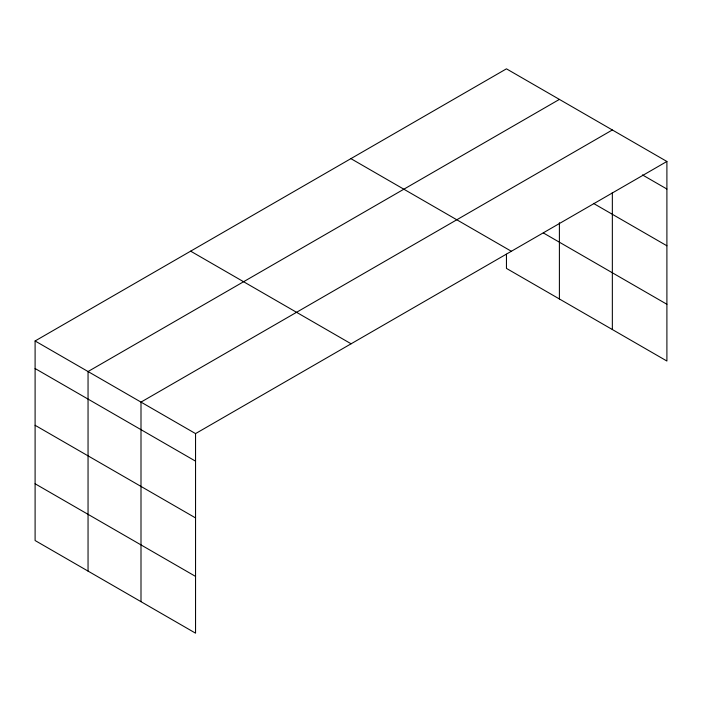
<?xml version="1.0" encoding="UTF-8"?>
<svg xmlns="http://www.w3.org/2000/svg" width="702" height="702" viewBox="0 0 702 702"><rect width="100%" height="100%" fill="white"/><g stroke="black" fill="none" stroke-linecap="round" stroke-linejoin="round"><path stroke-width="1.05" d="M666.9 161.469L506.449 68.831L35.1 340.97L35.1 540.531L195.551 633.169L195.551 433.599L666.9 161.469L666.9 361.03L506.449 268.401L506.449 254.212M612.346 192.462L612.346 329.536M559.397 99.403L88.048 371.533L88.048 571.103M612.346 129.975L140.997 402.106L140.997 601.667M642.444 174.912L666.9 189.031M593.436 203.378L666.9 245.788M543.322 232.924L666.9 304.273M350.903 158.634L511.354 251.272M190.646 251.167L351.097 343.796M35.1 340.97L195.551 433.599M35.1 368.524L195.551 461.161M35.1 425.289L195.551 517.918M35.1 483.766L195.551 576.403M559.397 222.709L559.397 298.964"/></g></svg>
